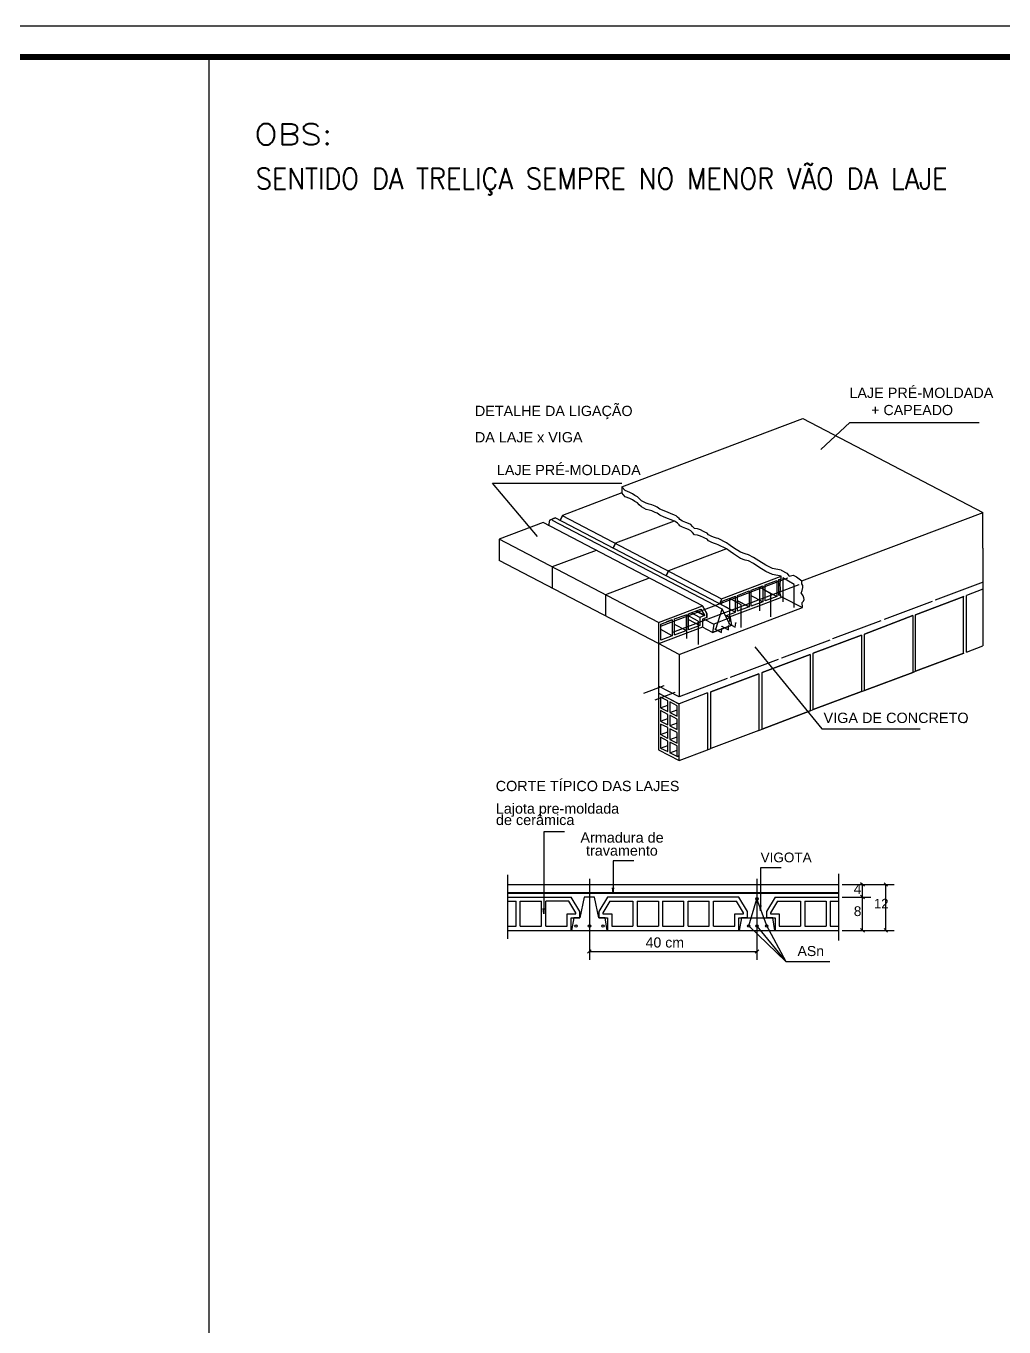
# Model space of a CAD drawing. Header units: millimetres. Extents: x 2317 to 2736, y 1295 to 1343.
# Drawn here: x 2348.66 to 2364.46, y 1320.28 to 1341.3 of the extents above; entities that cross this region are included whole.
import ezdxf

# ---------------------------------------------------------------- set-up
doc = ezdxf.new("R2010")
doc.units = ezdxf.units.MM
for name, color, linetype in [('BL-CRM-03', 7, 'Continuous'), ("LINHA - PROJETU'S", 1, 'Continuous'), ('SELO03', 7, 'Continuous')]:
    doc.layers.add(name, color=color, linetype=linetype)
doc.styles.add('Arial$001', font='arial.ttf', dxfattribs={"height": 1.563588})
doc.styles.add('ROMANS', font='romans.shx', dxfattribs={"width": 0.9})

msp = doc.modelspace()

# ---------------------------------------------------------------- linework, layer by layer
at = {"color": 7, "linetype": 'Continuous', "lineweight": -2}
for p, q in [((2359.803, 1331.558), (2359.908, 1331.882)), ((2359.908, 1331.882), (2360.021, 1331.648)), ((2360.337, 1326.76), (2360.469, 1327.199)), ((2360.621, 1326.778), (2360.469, 1327.199)), ((2360.217, 1326.893), (2360.184, 1326.689)), ((2360.319, 1326.893), (2360.217, 1326.893)), ((2360.723, 1326.893), (2360.621, 1326.893)), ((2360.756, 1326.689), (2360.723, 1326.893)), ((2360.184, 1326.689), (2360.756, 1326.689))]:
    msp.add_line(p, q, dxfattribs=at)
msp.add_lwpolyline([(2316.873, 1299.254), (2375.073, 1299.254), (2375.073, 1341.304), (2316.873, 1341.304)], close=True)
at = {"const_width": 0.1}
msp.add_lwpolyline([(2317.373, 1299.754), (2374.573, 1299.754), (2374.573, 1340.804), (2317.373, 1340.804)], close=True, dxfattribs=at)
at = {"color": 7, "linetype": 'Continuous', "lineweight": -2, "true_color": 0x000007}
for points in [[(2358.287, 1333.858), (2361.208, 1334.961), (2361.208, 1334.961)], [(2361.208, 1334.961), (2364.117, 1333.441), (2364.117, 1333.441)], [(2361.503, 1334.461), (2361.968, 1334.895), (2361.968, 1334.895)], [(2361.968, 1334.895), (2364.059, 1334.895), (2364.059, 1334.895)], [(2356.927, 1333.053), (2356.196, 1333.917), (2356.196, 1333.917)], [(2356.196, 1333.917), (2358.289, 1333.917), (2358.289, 1333.917)], [(2358.287, 1333.858), (2358.287, 1333.759), (2358.287, 1333.759)], [(2359.43, 1333.218), (2359.401, 1333.246), (2359.364, 1333.267), (2359.323, 1333.282), (2359.267, 1333.302), (2359.222, 1333.327), (2359.214, 1333.345), (2359.188, 1333.368), (2359.163, 1333.389), (2359.137, 1333.401), (2358.97, 1333.47), (2358.901, 1333.498), (2358.855, 1333.531), (2358.823, 1333.544), (2358.774, 1333.566), (2358.726, 1333.579), (2358.68, 1333.591), (2358.604, 1333.632), (2358.569, 1333.666), (2358.538, 1333.695), (2358.497, 1333.718), (2358.459, 1333.744), (2358.416, 1333.767), (2358.339, 1333.798), (2358.287, 1333.858)], [(2358.287, 1333.759), (2357.326, 1333.394), (2357.326, 1333.394)], [(2359.43, 1333.119), (2359.401, 1333.147), (2359.364, 1333.168), (2359.323, 1333.182), (2359.267, 1333.203), (2359.222, 1333.226), (2359.214, 1333.244), (2359.188, 1333.269), (2359.163, 1333.287), (2359.137, 1333.302), (2358.97, 1333.368), (2358.901, 1333.399), (2358.855, 1333.431), (2358.823, 1333.444), (2358.774, 1333.467), (2358.726, 1333.48), (2358.68, 1333.493), (2358.604, 1333.534), (2358.569, 1333.566), (2358.538, 1333.597), (2358.497, 1333.62), (2358.459, 1333.645), (2358.416, 1333.668), (2358.339, 1333.698), (2358.287, 1333.759)], [(2361.193, 1332.339), (2364.125, 1333.444), (2364.125, 1333.444)], [(2364.117, 1332.865), (2364.117, 1333.003), (2364.117, 1333.441)], [(2357.014, 1333.28), (2356.305, 1333.01), (2356.305, 1332.669)], [(2359.587, 1331.933), (2357.014, 1333.28), (2357.014, 1333.28)], [(2357.108, 1333.228), (2357.123, 1333.32), (2357.123, 1333.32)], [(2359.908, 1331.882), (2357.167, 1333.314), (2357.167, 1333.314)], [(2359.953, 1331.923), (2357.212, 1333.355), (2357.212, 1333.355)], [(2357.323, 1333.396), (2359.899, 1332.047), (2359.899, 1332.047)], [(2359.13, 1333.304), (2358.183, 1332.946), (2358.183, 1332.946)], [(2359.463, 1333.185), (2359.43, 1333.218), (2359.43, 1333.218)], [(2358.878, 1331.666), (2356.305, 1333.01), (2356.305, 1333.01)], [(2359.463, 1333.083), (2359.43, 1333.119), (2359.43, 1333.119)], [(2359.782, 1333.04), (2359.743, 1333.055), (2359.689, 1333.081), (2359.666, 1333.109), (2359.628, 1333.127), (2359.605, 1333.135), (2359.557, 1333.163), (2359.511, 1333.177), (2359.463, 1333.185)], [(2359.782, 1332.941), (2359.743, 1332.956), (2359.689, 1332.982), (2359.666, 1333.01), (2359.628, 1333.028), (2359.605, 1333.036), (2359.557, 1333.06), (2359.511, 1333.078), (2359.463, 1333.083)], [(2359.818, 1333.028), (2359.782, 1333.04), (2359.782, 1333.04)], [(2360.093, 1332.87), (2360.036, 1332.91), (2359.979, 1332.954), (2359.844, 1333.023), (2359.818, 1333.028)], [(2357.872, 1332.829), (2357.163, 1332.563), (2357.163, 1332.218)], [(2359.979, 1332.853), (2359.041, 1332.497), (2359.041, 1332.497)], [(2359.818, 1332.928), (2359.782, 1332.941), (2359.782, 1332.941)], [(2360.093, 1332.772), (2360.036, 1332.812), (2359.979, 1332.853), (2359.844, 1332.921), (2359.818, 1332.928)], [(2360.204, 1332.801), (2360.093, 1332.87), (2360.093, 1332.87)], [(2360.86, 1332.512), (2360.718, 1332.537), (2360.614, 1332.591), (2360.499, 1332.659), (2360.415, 1332.715), (2360.331, 1332.759), (2360.281, 1332.772), (2360.204, 1332.801)], [(2364.117, 1332.865), (2364.117, 1332.314), (2364.117, 1332.202), (2364.117, 1331.285)], [(2358.881, 1331.323), (2356.305, 1332.669), (2356.305, 1332.669)], [(2360.204, 1332.7), (2360.093, 1332.772), (2360.093, 1332.772)], [(2360.86, 1332.413), (2360.718, 1332.438), (2360.614, 1332.489), (2360.499, 1332.56), (2360.415, 1332.616), (2360.331, 1332.659), (2360.281, 1332.672), (2360.204, 1332.7)], [(2358.728, 1332.38), (2358.022, 1332.114), (2358.022, 1332.114)], [(2358.929, 1331.612), (2360.969, 1332.385), (2360.969, 1332.385)], [(2359.899, 1332.047), (2360.86, 1332.413), (2360.86, 1332.413)], [(2360.824, 1332.357), (2360.86, 1332.37), (2360.86, 1332.37)], [(2360.824, 1332.101), (2360.824, 1332.357), (2360.824, 1332.357)], [(2360.845, 1332.13), (2360.845, 1332.164), (2360.847, 1332.187), (2360.85, 1332.218), (2360.842, 1332.273), (2360.842, 1332.296), (2360.85, 1332.327), (2360.86, 1332.37), (2360.86, 1332.413)], [(2360.86, 1332.512), (2360.949, 1332.464), (2360.987, 1332.413), (2361.053, 1332.428), (2361.109, 1332.4), (2361.193, 1332.339)], [(2361.07, 1331.905), (2361.07, 1332.278), (2360.886, 1332.385), (2360.886, 1332.001)], [(2359.112, 1331.508), (2361.152, 1332.278), (2361.152, 1332.278)], [(2360.156, 1332.103), (2360.342, 1332.174), (2360.342, 1332.174)], [(2360.342, 1332.174), (2360.342, 1331.917), (2360.342, 1331.917)], [(2360.378, 1332.189), (2360.565, 1332.257), (2360.565, 1332.257)], [(2360.378, 1331.93), (2360.378, 1332.189), (2360.378, 1332.189)], [(2360.692, 1331.755), (2360.692, 1332.128), (2360.51, 1332.235), (2360.51, 1331.852)], [(2360.565, 1332.257), (2360.565, 1332.001), (2360.565, 1332.001)], [(2360.789, 1332.345), (2360.789, 1332.083), (2360.603, 1332.182)], [(2360.603, 1332.273), (2360.789, 1332.345), (2360.789, 1332.345)], [(2360.603, 1332.016), (2360.603, 1332.273), (2360.603, 1332.273)], [(2360.845, 1332.257), (2360.824, 1332.268), (2360.824, 1332.268)], [(2361.183, 1332.146), (2361.193, 1332.166), (2361.197, 1332.184)], [(2361.215, 1332.096), (2361.183, 1332.146), (2361.183, 1332.146)], [(2361.197, 1332.184), (2361.21, 1332.228), (2361.208, 1332.263), (2361.196, 1332.291), (2361.193, 1332.339)], [(2364.125, 1332.316), (2363.347, 1332.024), (2363.347, 1332.024)], [(2364.117, 1332.202), (2363.853, 1332.103), (2363.853, 1332.103)], [(2358.022, 1332.114), (2358.022, 1331.77), (2358.022, 1331.77)], [(2359.899, 1332.047), (2359.867, 1331.969), (2359.867, 1331.969)], [(2359.892, 1331.956), (2359.915, 1332.014), (2359.935, 1332.019), (2360.121, 1332.091)], [(2360.535, 1331.946), (2360.022, 1331.749), (2360.022, 1331.749)], [(2360.024, 1332.06), (2360.024, 1331.679), (2360.024, 1331.679)], [(2360.024, 1332.06), (2360.21, 1331.956), (2360.21, 1331.956)], [(2360.121, 1331.834), (2360.121, 1332.091), (2360.121, 1332.091)], [(2360.156, 1331.847), (2360.156, 1332.103), (2360.156, 1332.103)], [(2360.21, 1331.956), (2360.21, 1331.583), (2360.21, 1331.583)], [(2360.565, 1332.001), (2360.378, 1332.098), (2360.378, 1332.098)], [(2360.565, 1332.001), (2360.378, 1331.93), (2360.378, 1331.93)], [(2360.878, 1332.075), (2360.535, 1331.946), (2360.535, 1331.946)], [(2360.789, 1332.083), (2360.603, 1332.016), (2360.603, 1332.016)], [(2360.85, 1332.111), (2360.824, 1332.101), (2360.824, 1332.101)], [(2360.86, 1332.073), (2360.845, 1332.13), (2360.845, 1332.13)], [(2360.862, 1332.07), (2360.86, 1332.073), (2360.86, 1332.073)], [(2360.878, 1332.075), (2361.203, 1331.905), (2361.203, 1331.905)], [(2361.203, 1331.905), (2361.197, 1331.989), (2361.22, 1332.011), (2361.233, 1332.034), (2361.228, 1332.065), (2361.215, 1332.096)], [(2363.299, 1332.006), (2362.521, 1331.715), (2362.521, 1331.715)], [(2363.802, 1332.083), (2363.802, 1331.168), (2363.802, 1331.168)], [(2363.853, 1331.186), (2363.853, 1332.103), (2363.853, 1332.103)], [(2358.878, 1331.663), (2359.587, 1331.933), (2359.587, 1331.933)], [(2359.14, 1331.722), (2359.328, 1331.79), (2359.328, 1331.79)], [(2359.211, 1331.148), (2361.203, 1331.905), (2361.203, 1331.905)], [(2359.328, 1331.79), (2359.328, 1331.534), (2359.328, 1331.534)], [(2359.518, 1331.684), (2359.333, 1331.79), (2359.333, 1331.407)], [(2359.364, 1331.803), (2359.564, 1331.882), (2359.564, 1331.882)], [(2359.364, 1331.547), (2359.364, 1331.803), (2359.364, 1331.803)], [(2359.549, 1331.747), (2359.407, 1331.821), (2359.407, 1331.821)], [(2359.481, 1331.849), (2359.623, 1331.775), (2359.623, 1331.775)], [(2359.494, 1331.854), (2359.623, 1331.785), (2359.623, 1331.785)], [(2359.623, 1331.775), (2359.549, 1331.747), (2359.549, 1331.747)], [(2359.549, 1331.747), (2359.549, 1331.617), (2359.549, 1331.617)], [(2359.564, 1331.882), (2359.623, 1331.785), (2359.623, 1331.775)], [(2359.661, 1331.747), (2359.587, 1331.717), (2359.587, 1331.59)], [(2359.605, 1331.725), (2359.77, 1331.638), (2359.77, 1331.638)], [(2359.979, 1331.78), (2360.121, 1331.834), (2360.121, 1331.834)], [(2359.979, 1331.778), (2360.044, 1331.742), (2360.044, 1331.742)], [(2360.044, 1331.742), (2359.989, 1331.722), (2359.989, 1331.722)], [(2360.044, 1331.742), (2360.026, 1331.752), (2360.026, 1331.752)], [(2360.062, 1331.62), (2360.044, 1331.742), (2360.044, 1331.742)], [(2360.342, 1331.917), (2360.156, 1331.847), (2360.156, 1331.847)], [(2362.984, 1331.775), (2362.207, 1331.478), (2362.984, 1331.775), (2362.984, 1330.858), (2363.032, 1330.878), (2363.032, 1331.79)], [(2358.878, 1331.663), (2358.878, 1331.321), (2358.878, 1331.321)], [(2359.587, 1331.59), (2358.878, 1331.321), (2358.878, 1331.321)], [(2358.917, 1331.638), (2359.102, 1331.707), (2359.01, 1331.674)], [(2359.102, 1331.707), (2359.102, 1331.45), (2358.917, 1331.379)], [(2358.917, 1331.379), (2358.917, 1331.638), (2358.917, 1331.638)], [(2359.102, 1331.45), (2358.917, 1331.549), (2358.917, 1331.549)], [(2359.14, 1331.463), (2359.14, 1331.722), (2359.14, 1331.722)], [(2359.14, 1331.463), (2359.328, 1331.534), (2359.14, 1331.633)], [(2359.364, 1331.715), (2359.549, 1331.617), (2359.364, 1331.547)], [(2359.518, 1331.684), (2359.518, 1331.311), (2359.518, 1331.311)], [(2359.753, 1331.503), (2359.587, 1331.59), (2359.587, 1331.59)], [(2359.77, 1331.638), (2359.753, 1331.503), (2359.753, 1331.503)], [(2359.989, 1331.722), (2359.77, 1331.638), (2359.77, 1331.638)], [(2359.795, 1331.557), (2359.894, 1331.503), (2359.902, 1331.567)], [(2359.907, 1331.6), (2360.007, 1331.544), (2360.007, 1331.544)], [(2360.007, 1331.544), (2360.012, 1331.61), (2360.012, 1331.61)], [(2360.02, 1331.643), (2360.118, 1331.588), (2360.118, 1331.588)], [(2360.118, 1331.588), (2360.126, 1331.651), (2360.126, 1331.651)], [(2362.468, 1331.694), (2361.691, 1331.402), (2361.691, 1331.402)], [(2359.211, 1331.148), (2358.881, 1331.323), (2358.881, 1330.637)], [(2361.645, 1331.381), (2360.865, 1331.086), (2360.865, 1331.086)], [(2362.156, 1331.461), (2362.156, 1330.549), (2362.156, 1330.549)], [(2362.207, 1330.566), (2362.207, 1331.478), (2362.207, 1331.478)], [(2359.211, 1331.148), (2359.211, 1330.464), (2358.881, 1330.637), (2358.881, 1330.52)], [(2360.435, 1331.272), (2361.515, 1329.946), (2361.515, 1329.946)], [(2361.33, 1331.148), (2361.33, 1330.236), (2361.33, 1330.236)], [(2361.378, 1330.256), (2361.378, 1331.168), (2361.378, 1331.168)], [(2363.853, 1331.186), (2364.117, 1331.285), (2364.117, 1331.285)], [(2360.814, 1331.067), (2360.036, 1330.774), (2360.036, 1330.774)], [(2359.989, 1330.757), (2359.211, 1330.464), (2359.211, 1330.464)], [(2360.497, 1330.835), (2359.722, 1330.543), (2360.499, 1330.835), (2359.722, 1330.543)], [(2360.499, 1330.835), (2360.499, 1329.92), (2360.499, 1329.92)], [(2360.552, 1329.941), (2360.552, 1330.855), (2360.552, 1330.855)], [(2358.642, 1330.523), (2358.968, 1330.645), (2358.968, 1330.645)], [(2358.823, 1330.414), (2359.147, 1330.538), (2359.147, 1330.538)], [(2359.211, 1330.347), (2358.881, 1330.52), (2359.211, 1330.35)], [(2358.881, 1330.52), (2358.881, 1329.608), (2358.881, 1329.608)], [(2359.673, 1330.526), (2359.211, 1330.35), (2359.211, 1330.35)], [(2359.673, 1330.526), (2359.673, 1329.608), (2359.722, 1329.629)], [(2359.722, 1329.629), (2359.722, 1330.543), (2359.722, 1330.543)], [(2361.33, 1330.236), (2361.378, 1330.256), (2362.156, 1330.549), (2361.378, 1330.256)], [(2362.156, 1330.549), (2362.207, 1330.566), (2362.207, 1330.566)], [(2358.881, 1329.608), (2359.211, 1329.435), (2359.211, 1330.347)], [(2358.914, 1330.459), (2358.914, 1330.287), (2359.028, 1330.329)], [(2359.028, 1330.399), (2358.914, 1330.459), (2358.914, 1330.459)], [(2358.914, 1330.287), (2359.028, 1330.225), (2359.028, 1330.225)], [(2359.028, 1330.225), (2359.028, 1330.399), (2359.028, 1330.399)], [(2359.064, 1330.381), (2359.064, 1330.21), (2359.064, 1330.21)], [(2359.181, 1330.319), (2359.064, 1330.381), (2359.064, 1330.381)], [(2359.064, 1330.21), (2359.181, 1330.254), (2359.181, 1330.254)], [(2359.181, 1330.15), (2359.181, 1330.319), (2359.181, 1330.319)], [(2358.914, 1330.07), (2359.028, 1330.114), (2359.028, 1330.114)], [(2359.064, 1330.21), (2359.181, 1330.15), (2359.181, 1330.15)], [(2359.064, 1330.165), (2359.064, 1329.992), (2359.064, 1329.992)], [(2359.181, 1330.104), (2359.064, 1330.165), (2359.064, 1330.165)], [(2359.181, 1329.933), (2359.181, 1330.104), (2359.181, 1330.104)], [(2363.809, 1330.042), (2363.86, 1330.063), (2363.86, 1330.063)], [(2358.914, 1330.023), (2358.914, 1329.852), (2358.914, 1329.852)], [(2359.028, 1329.966), (2358.914, 1330.023), (2358.914, 1330.023)], [(2359.028, 1329.791), (2358.914, 1329.852), (2359.028, 1329.896)], [(2359.028, 1329.791), (2359.028, 1329.966), (2359.028, 1329.966)], [(2359.181, 1330.035), (2359.064, 1329.992), (2359.181, 1329.933)], [(2359.181, 1329.885), (2359.064, 1329.946), (2359.064, 1329.946)], [(2359.064, 1329.946), (2359.064, 1329.776), (2359.064, 1329.776)], [(2359.064, 1329.776), (2359.181, 1329.715), (2359.181, 1329.885)], [(2360.499, 1329.92), (2359.722, 1329.629), (2359.722, 1329.629)], [(2360.499, 1329.92), (2360.552, 1329.941), (2360.552, 1329.941)], [(2361.515, 1329.946), (2363.106, 1329.946), (2363.106, 1329.946)], [(2359.028, 1329.748), (2358.914, 1329.809), (2358.914, 1329.634), (2359.028, 1329.679)], [(2358.914, 1329.634), (2359.028, 1329.578), (2359.028, 1329.578)], [(2359.028, 1329.578), (2359.028, 1329.748), (2359.028, 1329.748)], [(2359.064, 1329.776), (2359.181, 1329.819), (2359.181, 1329.819)], [(2359.064, 1329.73), (2359.064, 1329.557), (2359.064, 1329.557)], [(2359.181, 1329.669), (2359.064, 1329.73), (2359.064, 1329.73)], [(2359.181, 1329.499), (2359.181, 1329.669), (2359.181, 1329.669)], [(2359.064, 1329.557), (2359.181, 1329.601), (2359.181, 1329.601)], [(2359.181, 1329.499), (2359.211, 1329.512), (2359.181, 1329.499), (2359.064, 1329.557)], [(2359.211, 1329.435), (2359.673, 1329.608), (2359.673, 1329.608)], [(2357.362, 1328.28), (2357.026, 1328.28), (2357.026, 1326.958), (2357.014, 1327.042), (2357.026, 1326.958), (2357.036, 1327.042)], [(2358.482, 1327.812), (2358.147, 1327.812), (2358.147, 1327.297), (2358.134, 1327.378), (2358.147, 1327.297), (2358.157, 1327.378)], [(2356.447, 1326.554), (2356.447, 1327.588), (2356.447, 1327.588)], [(2357.763, 1327.523), (2357.763, 1326.212), (2357.763, 1326.212)], [(2360.469, 1327.523), (2360.469, 1326.212), (2360.469, 1326.212)], [(2360.862, 1327.697), (2360.525, 1327.697), (2360.525, 1327.007), (2360.515, 1327.09), (2360.525, 1327.007), (2360.535, 1327.09)], [(2361.787, 1327.604), (2361.787, 1326.526), (2361.787, 1326.526)], [(2356.447, 1327.43), (2361.787, 1327.43), (2361.787, 1327.43)], [(2361.844, 1327.43), (2362.684, 1327.43), (2362.684, 1327.43)], [(2362.204, 1327.401), (2362.143, 1327.459), (2362.143, 1327.459)], [(2362.173, 1327.228), (2362.173, 1327.43), (2362.173, 1327.43)], [(2362.58, 1327.401), (2362.521, 1327.459), (2362.521, 1327.459)], [(2362.549, 1326.689), (2362.549, 1327.43), (2362.549, 1327.43)], [(2361.787, 1327.297), (2356.447, 1327.297), (2356.447, 1327.297)], [(2361.787, 1327.287), (2356.447, 1327.287), (2356.447, 1327.287)], [(2356.447, 1327.228), (2357.471, 1327.228), (2357.471, 1327.228)], [(2356.447, 1327.162), (2356.582, 1327.162), (2356.582, 1327.162)], [(2356.582, 1326.758), (2356.582, 1327.162), (2356.582, 1327.162)], [(2356.647, 1326.758), (2356.647, 1327.162), (2356.647, 1327.162)], [(2356.647, 1327.162), (2356.991, 1327.162), (2356.991, 1327.162)], [(2356.991, 1326.758), (2356.991, 1327.162), (2356.991, 1327.162)], [(2357.403, 1326.958), (2357.544, 1326.958), (2357.544, 1326.974), (2357.432, 1327.162), (2357.059, 1327.162)], [(2357.059, 1326.758), (2357.059, 1327.162), (2357.059, 1327.162)], [(2357.611, 1326.992), (2357.471, 1327.228), (2357.471, 1327.228)], [(2358.056, 1327.228), (2357.916, 1326.992), (2357.916, 1326.992)], [(2358.093, 1327.162), (2357.981, 1326.974), (2357.981, 1326.974)], [(2360.176, 1327.228), (2358.056, 1327.228), (2358.056, 1327.228)], [(2358.093, 1327.162), (2358.466, 1327.162), (2358.466, 1327.162)], [(2358.466, 1327.162), (2358.466, 1326.758), (2358.466, 1326.758)], [(2358.533, 1327.162), (2358.533, 1326.758), (2358.533, 1326.758)], [(2358.533, 1327.162), (2358.878, 1327.162), (2358.878, 1327.162)], [(2358.878, 1327.162), (2358.878, 1326.758), (2358.878, 1326.758)], [(2358.945, 1327.162), (2359.287, 1327.162), (2359.287, 1327.162)], [(2358.945, 1327.162), (2358.945, 1326.758), (2358.945, 1326.758)], [(2359.287, 1326.758), (2359.287, 1327.162), (2359.287, 1327.162)], [(2359.356, 1327.162), (2359.699, 1327.162), (2359.699, 1327.162)], [(2359.356, 1326.758), (2359.356, 1327.162), (2359.356, 1327.162)], [(2359.699, 1326.758), (2359.699, 1327.162), (2359.699, 1327.162)], [(2359.765, 1327.162), (2360.139, 1327.162), (2360.139, 1327.162)], [(2359.765, 1326.758), (2359.765, 1327.162), (2359.765, 1327.162)], [(2360.251, 1326.974), (2360.139, 1327.162), (2360.139, 1327.162)], [(2360.319, 1326.992), (2360.176, 1327.228), (2360.176, 1327.228)], [(2360.764, 1327.228), (2360.621, 1326.992), (2360.621, 1326.992)], [(2360.802, 1327.162), (2360.689, 1326.974), (2360.689, 1326.958), (2360.829, 1326.958)], [(2360.764, 1327.228), (2361.787, 1327.228), (2361.787, 1327.228)], [(2360.802, 1327.162), (2361.173, 1327.162), (2361.173, 1327.162)], [(2361.173, 1327.162), (2361.173, 1326.758), (2361.173, 1326.758)], [(2361.241, 1327.162), (2361.585, 1327.162), (2361.585, 1327.162)], [(2361.241, 1327.162), (2361.241, 1326.758), (2361.241, 1326.758)], [(2361.585, 1327.162), (2361.585, 1326.758), (2361.585, 1326.758)], [(2361.653, 1327.162), (2361.787, 1327.162), (2361.787, 1327.162)], [(2361.653, 1327.162), (2361.653, 1326.758), (2361.653, 1326.758)], [(2361.844, 1327.228), (2362.308, 1327.228), (2362.308, 1327.228)], [(2362.173, 1326.689), (2362.173, 1327.228), (2362.173, 1327.228)], [(2357.403, 1326.758), (2357.403, 1326.958), (2357.403, 1326.958)], [(2357.471, 1326.893), (2357.611, 1326.893), (2357.611, 1326.893)], [(2357.471, 1326.689), (2357.471, 1326.893), (2357.471, 1326.893)], [(2357.611, 1326.893), (2357.611, 1326.992), (2357.611, 1326.992)], [(2357.916, 1326.992), (2357.916, 1326.893), (2358.056, 1326.893), (2358.056, 1326.689)], [(2357.981, 1326.974), (2357.981, 1326.958), (2358.124, 1326.958)], [(2358.124, 1326.958), (2358.124, 1326.758), (2358.124, 1326.758)], [(2360.111, 1326.758), (2360.111, 1326.958), (2360.111, 1326.958)], [(2360.111, 1326.958), (2360.251, 1326.958), (2360.251, 1326.958)], [(2360.176, 1326.689), (2360.176, 1326.893), (2360.176, 1326.893)], [(2360.176, 1326.893), (2360.319, 1326.893), (2360.319, 1326.893)], [(2360.217, 1326.893), (2360.764, 1326.893), (2360.764, 1326.893)], [(2360.251, 1326.958), (2360.251, 1326.974), (2360.251, 1326.974)], [(2360.319, 1326.893), (2360.319, 1326.992), (2360.319, 1326.992)], [(2360.621, 1326.992), (2360.621, 1326.893), (2360.621, 1326.893)], [(2360.764, 1326.893), (2360.764, 1326.689), (2360.764, 1326.689)], [(2360.829, 1326.958), (2360.829, 1326.758), (2360.829, 1326.758)], [(2356.447, 1326.758), (2356.582, 1326.758), (2356.582, 1326.758)], [(2356.447, 1326.689), (2357.471, 1326.689), (2357.471, 1326.689)], [(2356.647, 1326.758), (2356.991, 1326.758), (2356.991, 1326.758)], [(2357.059, 1326.758), (2357.403, 1326.758), (2357.403, 1326.758)], [(2358.056, 1326.689), (2360.176, 1326.689), (2360.176, 1326.689)], [(2358.124, 1326.758), (2358.466, 1326.758), (2358.466, 1326.758)], [(2358.533, 1326.758), (2358.878, 1326.758), (2358.878, 1326.758)], [(2358.945, 1326.758), (2359.287, 1326.758), (2359.287, 1326.758)], [(2359.356, 1326.758), (2359.699, 1326.758), (2359.699, 1326.758)], [(2359.765, 1326.758), (2360.111, 1326.758), (2360.111, 1326.758)], [(2360.337, 1326.76), (2360.936, 1326.186), (2360.936, 1326.186)], [(2360.469, 1326.758), (2360.936, 1326.186), (2361.645, 1326.186)], [(2360.619, 1326.777), (2360.936, 1326.186), (2360.936, 1326.186)], [(2360.764, 1326.689), (2361.787, 1326.689), (2361.787, 1326.689)], [(2360.829, 1326.758), (2361.173, 1326.758), (2361.173, 1326.758)], [(2361.241, 1326.758), (2361.585, 1326.758), (2361.585, 1326.758)], [(2361.653, 1326.758), (2361.787, 1326.758), (2361.787, 1326.758)], [(2361.844, 1326.689), (2362.684, 1326.689), (2362.684, 1326.689)], [(2362.204, 1326.658), (2362.143, 1326.72), (2362.143, 1326.72)], [(2362.58, 1326.658), (2362.521, 1326.72), (2362.521, 1326.72)], [(2357.733, 1326.318), (2357.794, 1326.377), (2357.794, 1326.377)], [(2357.763, 1326.346), (2360.469, 1326.346), (2360.469, 1326.346)], [(2360.441, 1326.318), (2360.499, 1326.377), (2360.499, 1326.377)]]:
    msp.add_lwpolyline(points, dxfattribs=at)
for points in [[(2357.212, 1333.355), (2357.123, 1333.32)], [(2357.29, 1333.314), (2357.326, 1333.396)], [(2358.183, 1332.949), (2358.149, 1332.865)], [(2359.041, 1332.5), (2359.005, 1332.418)], [(2360.156, 1332.014), (2360.342, 1331.917)], [(2363.032, 1331.79), (2363.809, 1332.085)], [(2359.661, 1331.811), (2359.587, 1331.933)], [(2359.661, 1331.747), (2359.661, 1331.811)], [(2360.121, 1331.834), (2359.95, 1331.923)], [(2359.753, 1331.503), (2360.062, 1331.62)], [(2361.378, 1331.168), (2362.156, 1331.461)], [(2360.552, 1330.855), (2361.33, 1331.148)], [(2363.809, 1331.171), (2363.032, 1330.878)], [(2362.984, 1330.858), (2362.207, 1330.566)], [(2359.028, 1330.01), (2359.028, 1330.179), (2358.914, 1330.241), (2358.914, 1330.07)], [(2361.33, 1330.236), (2360.552, 1329.941)], [(2357.476, 1326.689), (2358.051, 1326.689), (2358.015, 1326.893), (2357.916, 1326.893), (2357.847, 1327.228), (2357.679, 1327.228), (2357.611, 1326.893), (2357.509, 1326.893)], [(2362.143, 1327.258), (2362.204, 1327.197)]]:
    msp.add_lwpolyline(points, close=True, dxfattribs=at)
for points, knots in [([(2359.909, 1331.881), (2359.909, 1331.883), (2359.908, 1331.885), (2359.906, 1331.885), (2359.906, 1331.885), (2359.904, 1331.885), (2359.902, 1331.883), (2359.902, 1331.881), (2359.902, 1331.881), (2359.902, 1331.879), (2359.904, 1331.877), (2359.906, 1331.877), (2359.906, 1331.877), (2359.908, 1331.877), (2359.909, 1331.879), (2359.909, 1331.881)], [0, 0, 0, 0, 0.0625, 0.0625, 0.0625, 0.0625, 0.125, 0.125, 0.125, 0.125, 0.1875, 0.1875, 0.1875, 0.1875, 1, 1, 1, 1]), ([(2359.803, 1331.558), (2359.803, 1331.56), (2359.801, 1331.562), (2359.799, 1331.562), (2359.799, 1331.562), (2359.797, 1331.562), (2359.795, 1331.56), (2359.795, 1331.558), (2359.795, 1331.558), (2359.795, 1331.556), (2359.797, 1331.554), (2359.799, 1331.554), (2359.799, 1331.554), (2359.801, 1331.554), (2359.803, 1331.556), (2359.803, 1331.558)], [0, 0, 0, 0, 0.0625, 0.0625, 0.0625, 0.0625, 0.125, 0.125, 0.125, 0.125, 0.1875, 0.1875, 0.1875, 0.1875, 1, 1, 1, 1]), ([(2359.907, 1331.566), (2359.907, 1331.568), (2359.905, 1331.57), (2359.903, 1331.57), (2359.903, 1331.57), (2359.901, 1331.57), (2359.899, 1331.568), (2359.899, 1331.566), (2359.899, 1331.566), (2359.899, 1331.564), (2359.901, 1331.562), (2359.903, 1331.562), (2359.903, 1331.562), (2359.905, 1331.562), (2359.907, 1331.564), (2359.907, 1331.566)], [0, 0, 0, 0, 0.0625, 0.0625, 0.0625, 0.0625, 0.125, 0.125, 0.125, 0.125, 0.1875, 0.1875, 0.1875, 0.1875, 1, 1, 1, 1]), ([(2359.909, 1331.602), (2359.909, 1331.603), (2359.908, 1331.605), (2359.906, 1331.605), (2359.906, 1331.605), (2359.904, 1331.605), (2359.902, 1331.603), (2359.902, 1331.602), (2359.902, 1331.602), (2359.902, 1331.6), (2359.904, 1331.598), (2359.906, 1331.598), (2359.906, 1331.598), (2359.908, 1331.598), (2359.909, 1331.6), (2359.909, 1331.602)], [0, 0, 0, 0, 0.0625, 0.0625, 0.0625, 0.0625, 0.125, 0.125, 0.125, 0.125, 0.1875, 0.1875, 0.1875, 0.1875, 1, 1, 1, 1]), ([(2360.017, 1331.608), (2360.017, 1331.611), (2360.015, 1331.612), (2360.013, 1331.612), (2360.013, 1331.612), (2360.011, 1331.612), (2360.009, 1331.611), (2360.009, 1331.608)], [0, 0, 0, 0, 0.125, 0.125, 0.125, 0.125, 1, 1, 1, 1]), ([(2360.009, 1331.608), (2360.009, 1331.606), (2360.011, 1331.605), (2360.013, 1331.605), (2360.013, 1331.605), (2360.015, 1331.605), (2360.017, 1331.606), (2360.017, 1331.608)], [0, 0, 0, 0, 0.125, 0.125, 0.125, 0.125, 1, 1, 1, 1]), ([(2360.024, 1331.644), (2360.024, 1331.646), (2360.022, 1331.648), (2360.021, 1331.648), (2360.021, 1331.648), (2360.019, 1331.648), (2360.017, 1331.646), (2360.017, 1331.644), (2360.017, 1331.644), (2360.017, 1331.642), (2360.019, 1331.64), (2360.021, 1331.64), (2360.021, 1331.64), (2360.022, 1331.64), (2360.024, 1331.642), (2360.024, 1331.644)], [0, 0, 0, 0, 0.0625, 0.0625, 0.0625, 0.0625, 0.125, 0.125, 0.125, 0.125, 0.1875, 0.1875, 0.1875, 0.1875, 1, 1, 1, 1]), ([(2360.124, 1331.654), (2360.124, 1331.652), (2360.125, 1331.651), (2360.127, 1331.651), (2360.127, 1331.651), (2360.129, 1331.651), (2360.131, 1331.652), (2360.131, 1331.654), (2360.131, 1331.654), (2360.131, 1331.657), (2360.129, 1331.658), (2360.127, 1331.658), (2360.127, 1331.658), (2360.125, 1331.658), (2360.124, 1331.657), (2360.124, 1331.654)], [0, 0, 0, 0, 0.0625, 0.0625, 0.0625, 0.0625, 0.125, 0.125, 0.125, 0.125, 0.1875, 0.1875, 0.1875, 0.1875, 1, 1, 1, 1]), ([(2360.489, 1327.198), (2360.489, 1327.209), (2360.481, 1327.218), (2360.47, 1327.218), (2360.47, 1327.218), (2360.459, 1327.218), (2360.451, 1327.209), (2360.451, 1327.198), (2360.451, 1327.198), (2360.451, 1327.188), (2360.459, 1327.179), (2360.47, 1327.179), (2360.47, 1327.179), (2360.481, 1327.179), (2360.489, 1327.188), (2360.489, 1327.198)], [0, 0, 0, 0, 0.0625, 0.0625, 0.0625, 0.0625, 0.125, 0.125, 0.125, 0.125, 0.1875, 0.1875, 0.1875, 0.1875, 1, 1, 1, 1]), ([(2357.565, 1326.759), (2357.565, 1326.77), (2357.556, 1326.778), (2357.545, 1326.778), (2357.545, 1326.778), (2357.536, 1326.778), (2357.527, 1326.77), (2357.527, 1326.759), (2357.527, 1326.759), (2357.527, 1326.749), (2357.536, 1326.74), (2357.545, 1326.74), (2357.545, 1326.74), (2357.556, 1326.74), (2357.565, 1326.749), (2357.565, 1326.759)], [0, 0, 0, 0, 0.0625, 0.0625, 0.0625, 0.0625, 0.125, 0.125, 0.125, 0.125, 0.1875, 0.1875, 0.1875, 0.1875, 1, 1, 1, 1]), ([(2357.784, 1326.759), (2357.784, 1326.77), (2357.775, 1326.778), (2357.765, 1326.778), (2357.765, 1326.778), (2357.754, 1326.778), (2357.745, 1326.77), (2357.745, 1326.759), (2357.745, 1326.759), (2357.745, 1326.749), (2357.754, 1326.74), (2357.765, 1326.74), (2357.765, 1326.74), (2357.775, 1326.74), (2357.784, 1326.749), (2357.784, 1326.759)], [0, 0, 0, 0, 0.0625, 0.0625, 0.0625, 0.0625, 0.125, 0.125, 0.125, 0.125, 0.1875, 0.1875, 0.1875, 0.1875, 1, 1, 1, 1]), ([(2358.002, 1326.759), (2358.002, 1326.77), (2357.993, 1326.778), (2357.983, 1326.778), (2357.983, 1326.778), (2357.972, 1326.778), (2357.964, 1326.77), (2357.964, 1326.759), (2357.964, 1326.759), (2357.964, 1326.749), (2357.972, 1326.74), (2357.983, 1326.74), (2357.983, 1326.74), (2357.993, 1326.74), (2358.002, 1326.749), (2358.002, 1326.759)], [0, 0, 0, 0, 0.0625, 0.0625, 0.0625, 0.0625, 0.125, 0.125, 0.125, 0.125, 0.1875, 0.1875, 0.1875, 0.1875, 1, 1, 1, 1]), ([(2360.355, 1326.759), (2360.355, 1326.77), (2360.346, 1326.778), (2360.336, 1326.778), (2360.336, 1326.778), (2360.325, 1326.778), (2360.317, 1326.77), (2360.317, 1326.759), (2360.317, 1326.759), (2360.317, 1326.749), (2360.325, 1326.74), (2360.336, 1326.74), (2360.336, 1326.74), (2360.346, 1326.74), (2360.355, 1326.749), (2360.355, 1326.759)], [0, 0, 0, 0, 0.0625, 0.0625, 0.0625, 0.0625, 0.125, 0.125, 0.125, 0.125, 0.1875, 0.1875, 0.1875, 0.1875, 1, 1, 1, 1]), ([(2360.489, 1326.759), (2360.489, 1326.77), (2360.481, 1326.778), (2360.47, 1326.778), (2360.47, 1326.778), (2360.459, 1326.778), (2360.451, 1326.77), (2360.451, 1326.759), (2360.451, 1326.759), (2360.451, 1326.749), (2360.459, 1326.74), (2360.47, 1326.74), (2360.47, 1326.74), (2360.481, 1326.74), (2360.489, 1326.749), (2360.489, 1326.759)], [0, 0, 0, 0, 0.0625, 0.0625, 0.0625, 0.0625, 0.125, 0.125, 0.125, 0.125, 0.1875, 0.1875, 0.1875, 0.1875, 1, 1, 1, 1]), ([(2360.645, 1326.759), (2360.645, 1326.77), (2360.636, 1326.778), (2360.626, 1326.778), (2360.626, 1326.778), (2360.615, 1326.778), (2360.606, 1326.77), (2360.606, 1326.759), (2360.606, 1326.759), (2360.606, 1326.749), (2360.615, 1326.74), (2360.626, 1326.74), (2360.626, 1326.74), (2360.636, 1326.74), (2360.645, 1326.749), (2360.645, 1326.759)], [0, 0, 0, 0, 0.0625, 0.0625, 0.0625, 0.0625, 0.125, 0.125, 0.125, 0.125, 0.1875, 0.1875, 0.1875, 0.1875, 1, 1, 1, 1])]:
    msp.add_open_spline(points, degree=3, knots=knots, dxfattribs=at)
at = {"layer": 'BL-CRM-03'}
msp.add_line((2359.908, 1331.882), (2359.908, 1331.882), dxfattribs=at)
at = {"layer": "LINHA - PROJETU'S", "color": 1}
msp.add_line((2351.624, 1316.217), (2351.624, 1340.804), dxfattribs=at)

# ---------------------------------------------------------------- texts
at = {"color": 7, "true_color": 0x000007, "style": 'Arial$001'}
for s, height, p in [('LAJE PRÉ-MOLDADA', 0.16637, (2361.962, 1335.293)), ('DETALHE DA LIGAÇÃO', 0.1657, (2355.914, 1335.001)), ('+ CAPEADO', 0.1646, (2362.314, 1335.016)), ('DA LAJE x VIGA', 0.16586, (2355.914, 1334.576)), ('LAJE PRÉ-MOLDADA', 0.16637, (2356.268, 1334.046)), ('VIGA DE CONCRETO', 0.16674, (2361.545, 1330.04)), ('CORTE TÍPICO DAS LAJES', 0.16622, (2356.25, 1328.939)), ('Lajota pre-moldada', 0.16537, (2356.253, 1328.575)), ('de cerâmica', 0.16651, (2356.254, 1328.391)), ('Armadura de', 0.16645, (2357.618, 1328.106)), ('travamento', 0.1658, (2357.709, 1327.896)), ('VIGOTA', 0.1563, (2360.528, 1327.79)), ('4', 0.16, (2362.032, 1327.279)), ('12', 0.1513, (2362.359, 1327.047)), ('8', 0.158, (2362.033, 1326.92)), ('40 cm', 0.1631, (2358.671, 1326.412)), ('ASn', 0.1624, (2361.124, 1326.274))]:
    msp.add_text(s, height=height, dxfattribs=at).set_placement(p)
at = {"layer": 'SELO03', "style": 'ROMANS', "width": 1.2}
msp.add_text('OBS: ', height=0.3375, dxfattribs=at).set_placement((2352.349, 1339.386))
at = {"layer": 'SELO03', "insert": (2352.375, 1339.007), "char_height": 0.3375, "width": 13.44627, "attachment_point": 1, "style": 'ROMANS'}
msp.add_mtext('SENTIDO DA TRELIÇA SEMPRE NO MENOR VÃO DA LAJE', dxfattribs=at)

doc.saveas('drawing.dxf')
